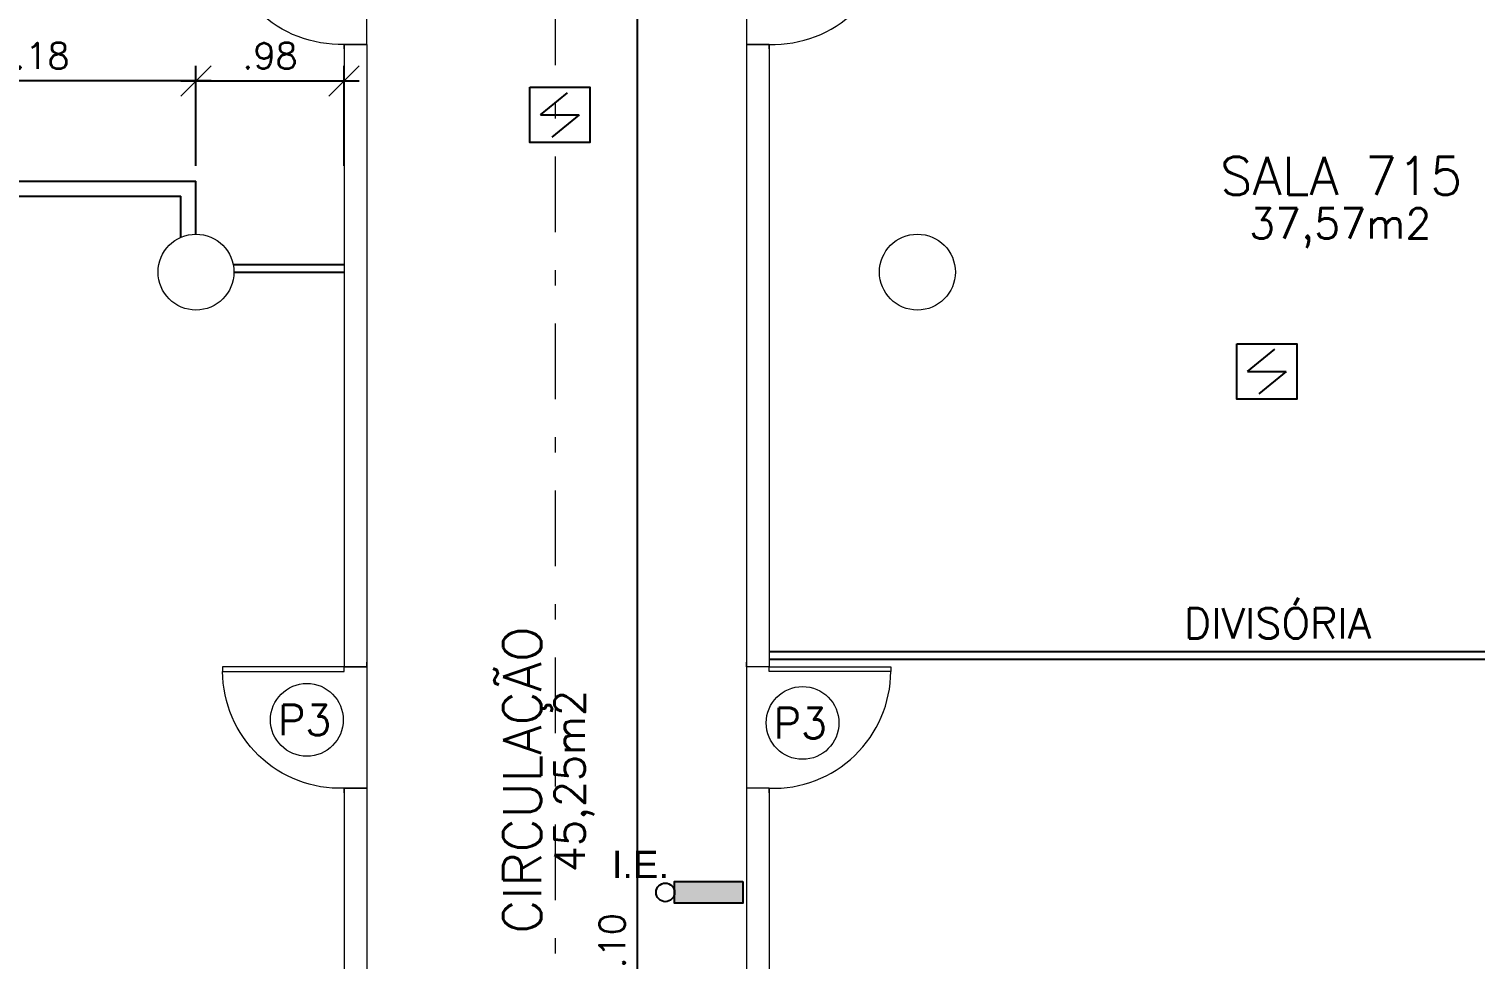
# Model space of a CAD drawing. Header units: millimetres. Extents: x 521 to 1055, y 261 to 520.
# Drawn here: x 604.84 to 614.36, y 325.44 to 331.57 of the extents above; entities that cross this region are included whole.
import ezdxf
from ezdxf.enums import TextEntityAlignment as Align

# ---------------------------------------------------------------- set-up
doc = ezdxf.new("R2010")
doc.units = ezdxf.units.MM
doc.linetypes.add('CONTINU', pattern=[0])
doc.linetypes.add('DASHDOTX2', pattern=[2, 1, -0.5, 0, -0.5])
doc.layers.add('0.1', color=8, linetype='Continuous', lineweight=13)
doc.layers.add('ppci', color=8, linetype='Continuous')
doc.styles.add('ROMANS', font='romans')
doc.styles.get("Standard").update_dxf_attribs({"font": 'romans.shx'})
doc.styles.add('STYLE1', font='sanss___.ttf')
doc.dimstyles.new('Fares Eng - 50', dxfattribs={"dimscale": 2, "dimtxt": 0.085, "dimasz": 0.1, "dimexe": 0.05, "dimexo": 0.05, "dimgap": 0.04, "dimtad": 1, "dimzin": 4, "dimdsep": 46, "dimtxsty": 'ROMANS', "dimblk1": 'OBLIQUE', "dimblk2": 'OBLIQUE', "dimsah": 1, "dimcen": 0.05, "dimdle": 0.05, "dimclrd": 8, "dimclre": 8, "dimclrt": 8, "dimaunit": 1, "dimadec": 0, "dimazin": 0, "dimtfac": 1, "dimtix": 1, "dimtmove": 2, "dimatfit": 0, "dimldrblk": 'OPEN90', "dimfxl": 1, "dimtolj": 1, "dimtzin": 0, "dimarcsym": 0})

# ---------------------------------------------------------------- blocks, each defined once
blk = doc.blocks.new('P80')
for points in [[(0, 0.86), (0, 0.83), (0.15, 0.83), (0.15, 0.86)], [(0, 0), (0, 0.03), (0.15, 0.03), (0.15, 0)]]:
    blk.add_lwpolyline(points)
blk.add_lwpolyline([(-0.8, 0.06), (0, 0.06), (0, 0.03), (-0.8, 0.03)], close=True)
at = {"color": 8}
blk.add_arc((-0.0251, 0.0555), 0.7749, 88.14082, 179.6698, dxfattribs=at)
blk = doc.blocks.new('_OBLIQUE')
at = {"color": 0, "linetype": 'ByBlock'}
blk.add_line((-0.5, -0.5), (0.5, 0.5), dxfattribs=at)
blk = doc.blocks.new('*D1616')
at = {"layer": '0.1', "color": 8, "linetype": 'CONTINU', "lineweight": -2, "transparency": 16777216}
for p, q in [((608.8415, 334.5645), (608.8415, 316.2645)), ((609.4614, 334.4645), (608.7415, 334.4645)), ((609.4614, 316.3645), (608.7415, 316.3645))]:
    blk.add_line(p, q, dxfattribs=at)
at = {"layer": 'DEFPOINTS', "color": 0, "linetype": 'CONTINU', "lineweight": -2, "transparency": 16777216}
for p in [(609.5614, 334.4645), (608.8415, 316.3645), (609.5614, 316.3645)]:
    blk.add_point(p, dxfattribs=at)
at = {"layer": '0.1', "color": 8, "linetype": 'CONTINU', "lineweight": -2, "transparency": 16777216, "xscale": 0.2, "yscale": 0.2, "zscale": 0.2}
for p, rotation in [((608.8415, 334.4645), 90), ((608.8415, 316.3645), 270)]:
    blk.add_blockref('_OBLIQUE', p, dxfattribs=dict(at, rotation=rotation))
at = {"layer": '0.1', "color": 8, "linetype": 'CONTINU', "transparency": 16777216, "insert": (608.6765, 325.4145), "char_height": 0.17, "attachment_point": 5, "rotation": 90, "style": 'ROMANS'}
blk.add_mtext('\\A1;18.10', dxfattribs=at)
blk = doc.blocks.new('_Open90')
at = {"color": 0, "linetype": 'ByBlock', "lineweight": -2}
for p, q in [((-0.5, 0.5), (0, 0)), ((0, 0), (-1, 0)), ((0, 0), (-0.5, -0.5))]:
    blk.add_line(p, q, dxfattribs=at)
blk = doc.blocks.new('ÁREA')
for p in [(0.00005, 0.003762), (0, 0)]:
    blk.add_attdef('COMPARTIMENTO', text='', height=0.0025).set_placement(p, align=Align.CENTER)
at = {"color": 1}
for p in [(-0.00005, -0.003762), (-0.000099, -0.007523)]:
    blk.add_attdef('ÁREA', text='', height=0.002, dxfattribs=at).set_placement(p, align=Align.CENTER)
blk = doc.blocks.new('*D3224')
at = {"layer": '0.1', "color": 8, "linetype": 'CONTINU', "lineweight": -2, "transparency": 16777216}
for p, q in [((603.7614, 330.6645), (603.7614, 331.3238)), ((605.9364, 330.6645), (605.9364, 331.3238)), ((606.0364, 331.2238), (603.6614, 331.2238))]:
    blk.add_line(p, q, dxfattribs=at)
at = {"layer": 'DEFPOINTS', "color": 0, "linetype": 'CONTINU', "lineweight": -2, "transparency": 16777216}
for p in [(603.7614, 331.2238), (603.7614, 330.5645), (605.9364, 330.5645)]:
    blk.add_point(p, dxfattribs=at)
at = {"layer": '0.1', "color": 8, "linetype": 'CONTINU', "lineweight": -2, "transparency": 16777216, "xscale": 0.2, "yscale": 0.2, "zscale": 0.2, "rotation": 180}
blk.add_blockref('_OBLIQUE', (603.7614, 331.2238), dxfattribs=at)
at = {"layer": '0.1', "color": 8, "linetype": 'CONTINU', "lineweight": -2, "transparency": 16777216, "xscale": 0.2, "yscale": 0.2, "zscale": 0.2}
blk.add_blockref('_OBLIQUE', (605.9364, 331.2238), dxfattribs=at)
at = {"layer": '0.1', "color": 8, "linetype": 'CONTINU', "lineweight": -2, "transparency": 16777216, "insert": (604.8489, 331.3888), "char_height": 0.17, "attachment_point": 5, "style": 'ROMANS'}
blk.add_mtext('\\A1;2.18', dxfattribs=at)
blk = doc.blocks.new('*D3225')
at = {"layer": '0.1', "color": 8, "lineweight": -2, "transparency": 16777216}
for p, q in [((605.9364, 330.6645), (605.9364, 331.3238)), ((606.9114, 330.6645), (606.9114, 331.3238)), ((605.8364, 331.2238), (607.0114, 331.2238))]:
    blk.add_line(p, q, dxfattribs=at)
at = {"layer": 'DEFPOINTS', "color": 0, "lineweight": -2, "transparency": 16777216}
for p in [(606.9114, 331.2238), (605.9364, 330.5645), (606.9114, 330.5645)]:
    blk.add_point(p, dxfattribs=at)
at = {"layer": '0.1', "color": 8, "lineweight": -2, "transparency": 16777216, "xscale": 0.2, "yscale": 0.2, "zscale": 0.2, "rotation": 180}
blk.add_blockref('_OBLIQUE', (605.9364, 331.2238), dxfattribs=at)
at = {"layer": '0.1', "color": 8, "lineweight": -2, "transparency": 16777216, "xscale": 0.2, "yscale": 0.2, "zscale": 0.2}
blk.add_blockref('_OBLIQUE', (606.9114, 331.2238), dxfattribs=at)
at = {"layer": '0.1', "color": 8, "transparency": 16777216, "insert": (606.4239, 331.3888), "char_height": 0.17, "attachment_point": 5, "style": 'ROMANS'}
blk.add_mtext('\\A1;.98', dxfattribs=at)

msp = doc.modelspace()

# ---------------------------------------------------------------- hatches: boundary and pattern name
at = {"layer": 'ppci'}
msp.add_hatch(color=10, dxfattribs=at).paths.add_polyline_path([(609.08784, 325.95001), (609.08784, 325.80752), (609.53637, 325.80752), (609.53637, 325.95001)])

# ---------------------------------------------------------------- linework, layer by layer
at = {"layer": '0.1', "color": 8, "linetype": 'DASHDOTX2', "ltscale": 0.5}
msp.add_line((608.30064, 337.32691), (608.30064, 284.40546), dxfattribs=at)
at = {"layer": '0.1', "color": 8, "linetype": 'CONTINU'}
for p, q in [((607.06144, 331.46448), (607.06144, 332.26448)), ((609.56144, 332.26448), (609.56144, 331.46448)), ((607.06144, 327.36448), (607.06144, 326.56448)), ((609.56144, 327.36448), (609.56144, 326.56448))]:
    msp.add_line(p, q, dxfattribs=at)
at = {"layer": '0.1', "color": 7}
for p, q in [((607.06144, 331.46448), (606.91144, 331.46448)), ((606.91144, 331.46448), (606.91144, 327.36448)), ((607.06144, 331.46448), (607.06144, 327.36448)), ((609.56144, 331.46448), (609.71144, 331.46448)), ((609.56144, 331.46448), (609.56144, 327.36448)), ((609.71144, 331.46448), (609.71144, 327.36448)), ((607.06144, 327.36448), (606.91144, 327.36448)), ((609.71144, 327.36448), (609.56144, 327.36448)), ((606.91144, 326.56448), (606.91144, 321.36448)), ((607.06144, 326.56448), (607.06144, 321.36448)), ((609.71144, 326.56448), (609.56144, 326.56448)), ((609.56144, 326.56448), (609.56144, 321.36448)), ((609.71144, 326.56448), (609.71144, 321.36448))]:
    msp.add_line(p, q, dxfattribs=at)
at = {"layer": '0.1', "color": 8, "linetype": 'CONTINU', "lineweight": -2}
for p, q in [((603.76144, 330.56448), (605.93644, 330.56448)), ((605.93644, 330.21448), (605.93644, 330.56448)), ((603.76144, 330.46448), (605.83644, 330.46448)), ((605.83644, 330.19361), (605.83644, 330.46448)), ((606.18139, 330.01448), (606.91144, 330.01448)), ((606.18644, 329.96448), (606.91144, 329.96448)), ((609.71144, 327.46448), (616.06144, 327.46448)), ((609.71144, 327.41448), (616.06144, 327.41448))]:
    msp.add_line(p, q, dxfattribs=at)
at = {"layer": '0.1', "color": 8}
msp.add_line((607.06144, 326.56448), (606.91144, 326.56448), dxfattribs=at)
at = {"layer": '0.1', "color": 7}
for centre in [(605.93644, 329.96448), (610.68644, 329.96448)]:
    msp.add_circle(centre, 0.25, dxfattribs=at)
at = {"layer": '0.1', "color": 8}
for centre in [(606.66646, 327.01522), (609.93038, 326.99497)]:
    msp.add_circle(centre, 0.23964, dxfattribs=at)
at = {"layer": 'ppci', "color": 10, "linetype": 'Continuous'}
for p, q in [((608.20502, 330.99971), (608.38365, 331.14603)), ((608.20502, 330.99971), (608.45833, 330.99971)), ((608.45833, 330.99971), (608.2797, 330.8534)), ((612.86016, 329.31001), (613.03879, 329.45632)), ((612.86016, 329.31001), (613.11347, 329.31001)), ((613.11347, 329.31001), (612.93484, 329.1637))]:
    msp.add_line(p, q, dxfattribs=at)
for points in [[(608.13378, 331.18192), (608.52957, 331.18192), (608.52957, 330.81751), (608.13378, 330.81751)], [(612.78892, 329.49222), (613.18471, 329.49222), (613.18471, 329.1278), (612.78892, 329.1278)]]:
    msp.add_lwpolyline(points, close=True, dxfattribs=at)
at = {"layer": 'ppci', "color": 10}
msp.add_lwpolyline([(609.53637, 325.95001), (609.53637, 325.80752), (609.08784, 325.80752), (609.08784, 325.95001)], close=True, dxfattribs=at)
msp.add_circle((609.02667, 325.87876), 0.06117, dxfattribs=at)

# ---------------------------------------------------------------- block references
at = {"layer": '0.1', "color": 8, "xscale": -1, "rotation": 180}
for p in [(606.91144, 332.29448), (606.91144, 327.39448)]:
    msp.add_blockref('P80', p, dxfattribs=at)
at = {"layer": '0.1', "color": 8, "rotation": 180}
for p in [(609.71144, 332.29448), (609.71144, 327.39448)]:
    msp.add_blockref('P80', p, dxfattribs=at)
at = {"layer": '0.1', "color": 8}
ref = msp.add_blockref('ÁREA', (613.47707, 330.47267), dxfattribs=dict(at, xscale=133.3333333333333, yscale=133.3333333333333, zscale=133.3333333333333))
ref.add_attrib('COMPARTIMENTO', 'SALA 715', dxfattribs={"layer": '0', "color": 3, "height": 0.25}).set_placement((613.47707, 330.47267), align=Align.CENTER)
ref.add_attrib('ÁREA', '37,57m2', dxfattribs={"layer": '0', "color": 1, "height": 0.2}).set_placement((613.47043, 330.18472), align=Align.CENTER)
ref = msp.add_blockref('ÁREA', (608.20963, 326.61883), dxfattribs=dict(at, xscale=133.3333333333333, yscale=133.3333333333333, zscale=133.3333333333333, rotation=90))
ref.add_attrib('COMPARTIMENTO', 'CIRCULAÇÃO', dxfattribs={"layer": '0', "color": 3, "height": 0.25, "rotation": 90}).set_placement((608.20963, 326.61883), align=Align.CENTER)
ref.add_attrib('ÁREA', '45,25m2', dxfattribs={"layer": '0', "color": 1, "height": 0.2, "rotation": 90}).set_placement((608.49759, 326.6122), align=Align.CENTER)

# ---------------------------------------------------------------- texts
for s, p in [('DIVISÓRIA', (612.44056, 327.55146)), ('P3', (606.47585, 326.91371)), ('P3', (609.73977, 326.89345))]:
    msp.add_text(s, height=0.2, dxfattribs=at).set_placement(p)
at = {"layer": 'ppci', "color": 10, "style": 'STYLE1'}
msp.add_text('I.E.', height=0.18, dxfattribs=at).set_placement((608.67403, 325.97255))

# ---------------------------------------------------------------- dimensions: what is measured, and where the dimension line sits
at = {"layer": '0.1', "color": 8, "linetype": 'CONTINU'}
dim = msp.add_linear_dim(base=(608.84147, 316.36448), p1=(609.56144, 334.46448), p2=(609.56144, 316.36448), angle=90, dimstyle='Fares Eng - 50', dxfattribs=at)
dim.commit()
dim.dimension.update_dxf_attribs({"geometry": '*D1616', "text_midpoint": (608.67647, 325.41448)})
at = {"layer": '0.1', "color": 8, "linetype": 'CONTINU', "lineweight": -2}
dim = msp.add_linear_dim(base=(603.7614431933, 331.2237677771), p1=(605.9364431933, 330.5644788319), p2=(603.7614431933, 330.5644788319), dimstyle='Fares Eng - 50', dxfattribs=at)
dim.commit()
dim.dimension.update_dxf_attribs({"geometry": '*D3224', "text_midpoint": (604.8489431933, 331.3887677771)})
at = {"layer": '0.1', "color": 7}
dim = msp.add_linear_dim(base=(606.9114431933, 331.2237677771), p1=(605.9364431933, 330.5644788319), p2=(606.9114431933, 330.5644788319), dimstyle='Fares Eng - 50', dxfattribs=at)
dim.commit()
dim.dimension.update_dxf_attribs({"geometry": '*D3225', "text_midpoint": (606.4239431933, 331.3887677771)})

doc.saveas('drawing.dxf')
